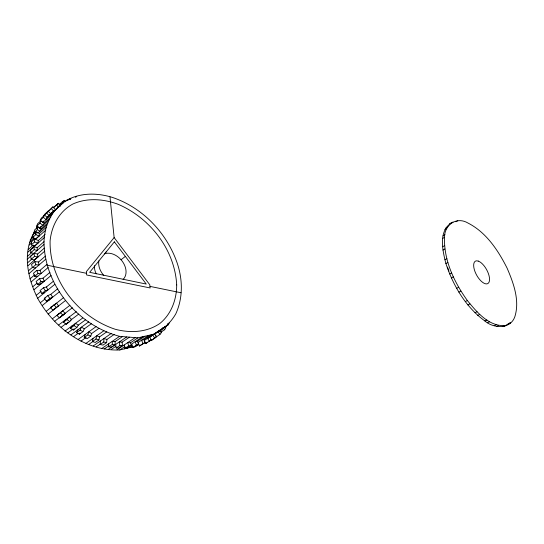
<?xml version="1.0" encoding="UTF-8"?>
<svg xmlns="http://www.w3.org/2000/svg" width="544" height="544" viewBox="0 0 544 544"><rect width="100%" height="100%" fill="white"/><g stroke="black" fill="none" stroke-linecap="round" stroke-linejoin="round"><path stroke-width="0.82" d="M34.605 246.208L31.294 244.895L34.612 241.917L34.639 239.02L38.352 240.523L45.084 234.505M31.294 244.895L31.321 242.005L34.639 239.02M153.857 334.193L137.904 337.865L119.592 336.335C77.86 325.346 44.193 285.355 44.003 241.665C44.54 225.039 52.258 208.311 67.164 199.995C81.076 192.549 97.471 192.807 112.268 197.377C142.487 207.461 166.661 232.757 177.052 262.684C182.75 279.242 183.172 297.806 175.766 313.922C170.598 322.728 163.445 329.535 154.285 334.077L155.502 333.132M44.003 241.665L37.237 247.656L37.128 250.526L34.211 249.655L30.872 252.606L33.782 253.47L43.901 244.548M114.22 334.424L106.896 339.47L106.651 342.604L103.034 345.086L100.116 344.515L100.429 340.972M124.93 346.494L119.714 349.969C85.041 351.308 53.876 327.658 37.658 298.302C27.608 278.215 22.08 252.375 34.408 232.016M100.116 344.515L103.734 342.026L104.033 338.47L106.896 339.47M45.744 230.139L35.714 239.163L32.579 237.578L35.884 234.586L36.23 231.826L39.454 233.478L46.158 227.419M32.579 237.578L32.926 234.824L36.23 231.826M106.821 331.792L99.532 336.892L98.94 339.925L95.336 342.434L92.392 341.544L93.024 338.402M38.352 240.523L37.93 243.243L34.612 241.917M39.454 233.478L39.025 236.184L35.884 234.586M506.246 325.448C489.457 327.379 476.891 312.236 467.371 300.546C454.233 282.268 443.72 260.372 444.53 237.374C444.353 224.754 456.763 216.247 467.996 223.054C486.261 232.356 498.168 250.39 507.137 268.212C513.57 283.261 520.023 300.642 514.76 316.968C510.177 329.474 493.49 328.576 484.874 320.96C465.712 307.115 453.206 285.682 445.896 263.541C442.68 250.682 438.07 231.656 451.309 222.85M92.392 341.544L95.989 339.021L96.614 335.879L99.532 336.892M35.333 233.403L34.014 232.628L37.305 229.629L37.876 226.991L41.147 228.922L47.838 222.85M34.014 232.628L34.585 229.996L37.876 226.991M85.279 334.342L84.218 337.464L87.162 338.694L90.746 336.151L91.616 333.54L98.886 328.379M84.218 337.464L87.802 334.907L88.849 331.786L91.616 333.54M49.708 219.246L39.732 228.317L36.7 226.202L39.984 223.19L40.854 220.742L44.193 223.101L50.864 217.022M36.7 226.202L37.577 223.761L40.854 220.742M91.514 323.646L84.286 328.882L82.96 331.636L79.397 334.213L76.493 332.663L77.955 329.712M165.349 326.754L168.361 324.775L169.334 322.565M79.397 334.213L80.002 332.969M76.493 332.663L80.056 330.079L81.512 327.114L84.286 328.882M43.418 217.369L44.574 215.145L47.212 217.342L46.05 219.552L43.418 217.369L40.14 220.381L41.718 221.687M40.14 220.381L41.303 218.158L46.675 213.194L48.042 211.16L50.918 213.88L49.11 215.492L46.675 213.194M41.147 228.922L39.957 231.186L37.305 229.629M44.193 223.101L43.03 225.325L39.984 223.19M39.732 228.317L40.514 226.841M43.54 221.082L42.765 222.557L52.714 213.466M37.454 226.27L36.285 228.48L38.053 226.862M159.562 330.48L161.024 332.085L164.642 329.718L165.872 327.678L164.846 326.543M161.024 332.085L161.847 330.732M71.978 325.931L70.496 328.243L73.331 330.031L76.888 327.427L78.35 325.108L85.551 319.818M73.331 330.031L74.066 328.875M70.496 328.243L74.038 325.625L75.521 323.313L78.35 325.108M43.398 216.206L44.771 214.18L48.042 211.16M65.634 319.702L63.498 322.198L66.218 324.258L69.748 321.62L71.59 319.444L78.744 314.078M105.182 253.178L106.162 251.967M114.138 237.585L86.353 271.633L86.632 274.978L150.164 287.966L149.784 284.791L114.138 237.585L109.99 196.894M159.984 334.383L161.48 332.547L159.725 330.283L157.91 331.697L159.984 334.383L151.178 340.598L150.348 339.327M66.218 324.258L67.98 322.191M63.498 322.198L67.021 319.539L69.156 317.043L71.59 319.444M51.32 208.617L52.931 206.842L55.563 209.739L53.788 211.324L51.32 208.617L48.049 211.63L52.931 206.842M65.083 313.358L62.791 310.78L56.964 315.52L59.534 317.839L65.083 313.358L59.534 317.839M53.271 207.801L58.371 203.286L60.527 206.06M58.371 203.286L53.883 207.298M151.178 340.598L156.563 336.62L154.686 333.771M65.246 201.77L64.396 200.478L62.363 201.695L59.099 204.694L59.976 206.02M63.308 201.477L64.396 200.478M50.279 214.078L53.557 211.079M46.927 217.491L55.76 209.399M47.212 217.342L62.2 203.66M55.685 209.692L65.042 201.124M65.953 201.103L67.164 199.995M67.436 200.444L70.72 198.519L69.632 199.512M69.707 199.641L70.91 198.546M39.46 228.14L42.752 225.141M33.238 234.233L35.006 232.621M75.528 197.384L76.738 196.289M31.334 237.816L33.109 236.205M30.138 240.074L33.102 237.395M37.754 233.179L46.655 225.121M29.621 242.352L34.367 238.068M35.557 239.088L38.869 236.11M29.186 245.038L31.559 242.903M28.485 249.349L33.245 245.092M34.354 246.119L37.679 243.154M37.237 247.656L33.905 246.65L30.58 249.614L30.872 252.606M28.043 252.049L44.669 237.232M27.329 256.435L31.518 252.729M44.363 248.105L37.577 254.055L33.973 253.28L30.627 256.231L31.198 259.277L34.605 259.978M27.2 259.277L33.184 253.994M31.198 259.277L34.551 256.34L37.958 257.054L37.577 254.055M27.628 262.772L31.831 259.094M56.964 315.52L59.296 313.473M34.32 259.923L37.672 256.999M27.989 265.737L44.758 251.117M45.417 256.108L38.59 262.004L34.891 261.616L31.532 264.534L32.436 267.614L35.605 267.927M28.587 270.647L32.205 267.519M32.436 267.614L35.802 264.704L38.978 265.03L38.59 262.004M28.954 273.639L45.812 259.148M46.866 264.506L39.998 270.348L36.815 270.388L33.436 273.272L34.666 276.338L37.794 276.284M29.94 278.902L34.796 274.774M34.666 276.338L38.06 273.469L41.188 273.414L39.998 270.348M504.247 326.386L510.034 322.714M31.103 281.935L48.069 267.6M49.932 272.408L43.03 278.181L39.494 278.644L36.088 281.493L37.624 284.512L40.793 284.07M32.912 286.64L37.182 283.07M37.624 284.512L41.031 281.67L44.207 281.234L43.03 278.181M40.535 284.118L43.948 281.282M34.068 289.66L51.129 275.482M53.38 281.262L46.424 286.967L43.452 287.783L40.032 290.598L41.874 293.508L44.438 292.788M36.237 295.317L41.154 291.292M41.874 293.508L45.308 290.707L47.872 289.986L46.424 286.967M37.658 298.302L54.842 284.315M49.198 299.962L46.376 301.179L44.288 298.404L47.736 295.623L50.769 294.352L57.766 288.714M40.514 302.6L44.846 299.118M46.376 301.179L49.83 298.411L52.659 297.194L50.769 294.352M48.953 300.077L52.408 297.316M42.384 305.408L59.67 291.591M50.429 307.557L56.59 303.124L58.487 305.98L52.788 310.114L50.429 307.557L52.448 306.279M46.267 311.25L51.87 306.836M53.115 305.857L63.641 297.575M48.137 314.065L65.559 300.465M121.054 259.74L125.358 256.394M52.394 318.791L69.89 305.32M54.822 321.157L72.359 307.761M58.691 324.945L76.296 311.658M61.105 327.298L66.164 323.503M70.332 320.423L71.509 319.546M64.994 331.099L82.702 317.995M67.803 332.86L72.896 329.12M70.938 334.825L88.726 321.858M73.698 336.552L78.173 333.316M78.227 339.395L96.104 326.59M80.974 341.115L86.108 337.457M85.938 343.386L103.897 330.752M88.835 344.379L93.35 341.217M93.316 345.902L111.343 333.397M144.398 341.428L145.608 343.638L147.58 342.278M151.225 339.898L149.253 341.265L147.628 338.3L149.634 337.015L151.225 339.898L145.608 343.638M96.172 346.875L100.055 344.196M101.497 348.69L119.592 336.335M104.319 348.942L108.868 345.855M108.637 343.815L108.732 346.848L112.356 344.386L112.254 341.346L115.083 341.625L122.427 336.634M115.083 341.625L115.192 344.604L111.561 347.052L108.732 346.848M108.542 349.228L126.67 336.967M111.296 349.404L115.852 346.338M115.695 344.393L116.164 348.024L119.796 345.583L119.32 341.938L122.08 342.142L129.438 337.192M122.08 342.142L122.529 345.481L118.898 347.915L116.164 348.024M116.987 349.785L135.157 337.647M124.154 344.998L124.977 348.344L128.615 345.93L127.792 342.57L130.526 342.768L137.89 337.865M124.372 348.854L125.678 347.99M142.555 336.797L131.546 344.094L132.763 347.568L135.143 346.752L138.788 344.359L137.632 341.108L145.003 336.233M126.82 348.262L132.042 344.814M130.526 342.768L131.186 345.454L127.541 347.861L124.977 348.344M130.723 347.33L132.682 346.038M148.906 335.335L137.897 342.598L139.42 345.998L145.255 342.516L143.956 339.626L141.535 340.197L143.065 343.611L139.42 345.998M143.956 339.626L151.327 334.778M132.763 347.568L136.408 345.175L138.788 344.359M136.816 345.406L138.774 344.121L135.667 346.147M144.595 340.292L154.992 333.458M156.108 332.663L167.069 325.462M148.424 337.81L162.037 328.936M148.492 337.933L151.035 336.219L149.75 336.994M165.254 326.876L152.721 335.029L154.816 338.225M52.788 310.114L55.005 308.7M59.779 204.286L61.132 203.47M452.975 222.027L449.439 223.938M455.913 221.762L457.769 220.68M445.978 227.827L447.868 226.726M444.87 229.595L446.76 228.494M443.068 235.844L444.978 234.75M442.612 238.476L444.53 237.374M442.673 246.731L444.604 245.636M442.932 250.056L444.87 248.962M444.917 259.76L446.869 258.679M445.896 263.541L447.855 262.466M449.698 273.986L451.676 272.918M451.336 277.943L453.315 276.882M456.688 288.3L458.687 287.259M458.864 292.114L460.87 291.081M465.358 301.566L467.371 300.546M143.065 343.611L145.255 342.516M467.901 304.939L469.914 303.933M475.014 312.739L477.027 311.739M477.714 315.404L479.726 314.418M484.874 320.96L486.894 319.988M487.519 322.728L489.539 321.762M494.183 325.672L496.196 324.72M496.584 326.441L498.59 325.489M502.268 326.645L504.268 325.706M508.599 323.938L510.578 323.007M44.288 298.404L45.798 297.765M119.728 349.969L133.144 346.752M137.632 341.108L135.184 341.686L136.408 345.175M128.615 345.93L131.186 345.454M119.796 345.583L122.529 345.481M112.356 344.386L115.192 344.604M103.734 342.026L106.651 342.604M46.906 265.152L86.496 273.306M149.974 286.382L180.968 292.76M95.989 339.021L98.94 339.925M87.802 334.907L90.746 336.151M80.056 330.079L82.96 331.636M74.038 325.625L76.888 327.427M67.021 319.539L69.748 321.62M60.466 312.827L63.043 315.16M167.321 323.796L168.361 324.775M53.904 304.817L56.277 307.394M162.69 327.57L164.642 329.718M56.542 204.789L58.412 207.196M155.319 335.417L156.352 336.75M47.736 295.623L49.83 298.411M62.363 201.695L63.247 203.034M43.452 287.783L45.308 290.707M39.494 278.644L41.031 281.67M36.815 270.388L38.06 273.469M34.891 261.616L35.802 264.704M33.973 253.28L34.551 256.34M33.905 246.65L34.211 249.655M103.741 275.373A16.021 11.662 49.1 0 1 98.858 260.896M104.509 253.844A16.021 11.662 49.1 0 1 122.332 261.331A16.021 11.662 49.1 0 1 123.107 279.392M96.193 273.836A15.939 11.676 48.9 0 1 94.438 265.656M448.936 271.055A57.406 25.67 61.1 0 1 447.515 267.097M176.705 284.954C176.637 299.452 171.482 313.861 160.099 323.286C146.996 332.52 130.404 333.22 115.301 329.29C78.268 317.05 49.205 280.473 50.096 240.836C51.592 225.685 59.235 211.364 72.923 203.986C87.414 197.513 103.68 198.907 118.259 204.333C150.219 218.13 174.808 249.73 176.705 284.954M114.362 241.842L89.672 272.32L146.261 284.063L114.362 241.842M478.23 261.072L476.49 260.821A12.818 5.698 61.1 0 0 478.264 277.739A12.818 5.698 61.1 0 0 489.559 279.358A12.818 5.698 61.1 0 0 478.23 261.072"/></g></svg>
